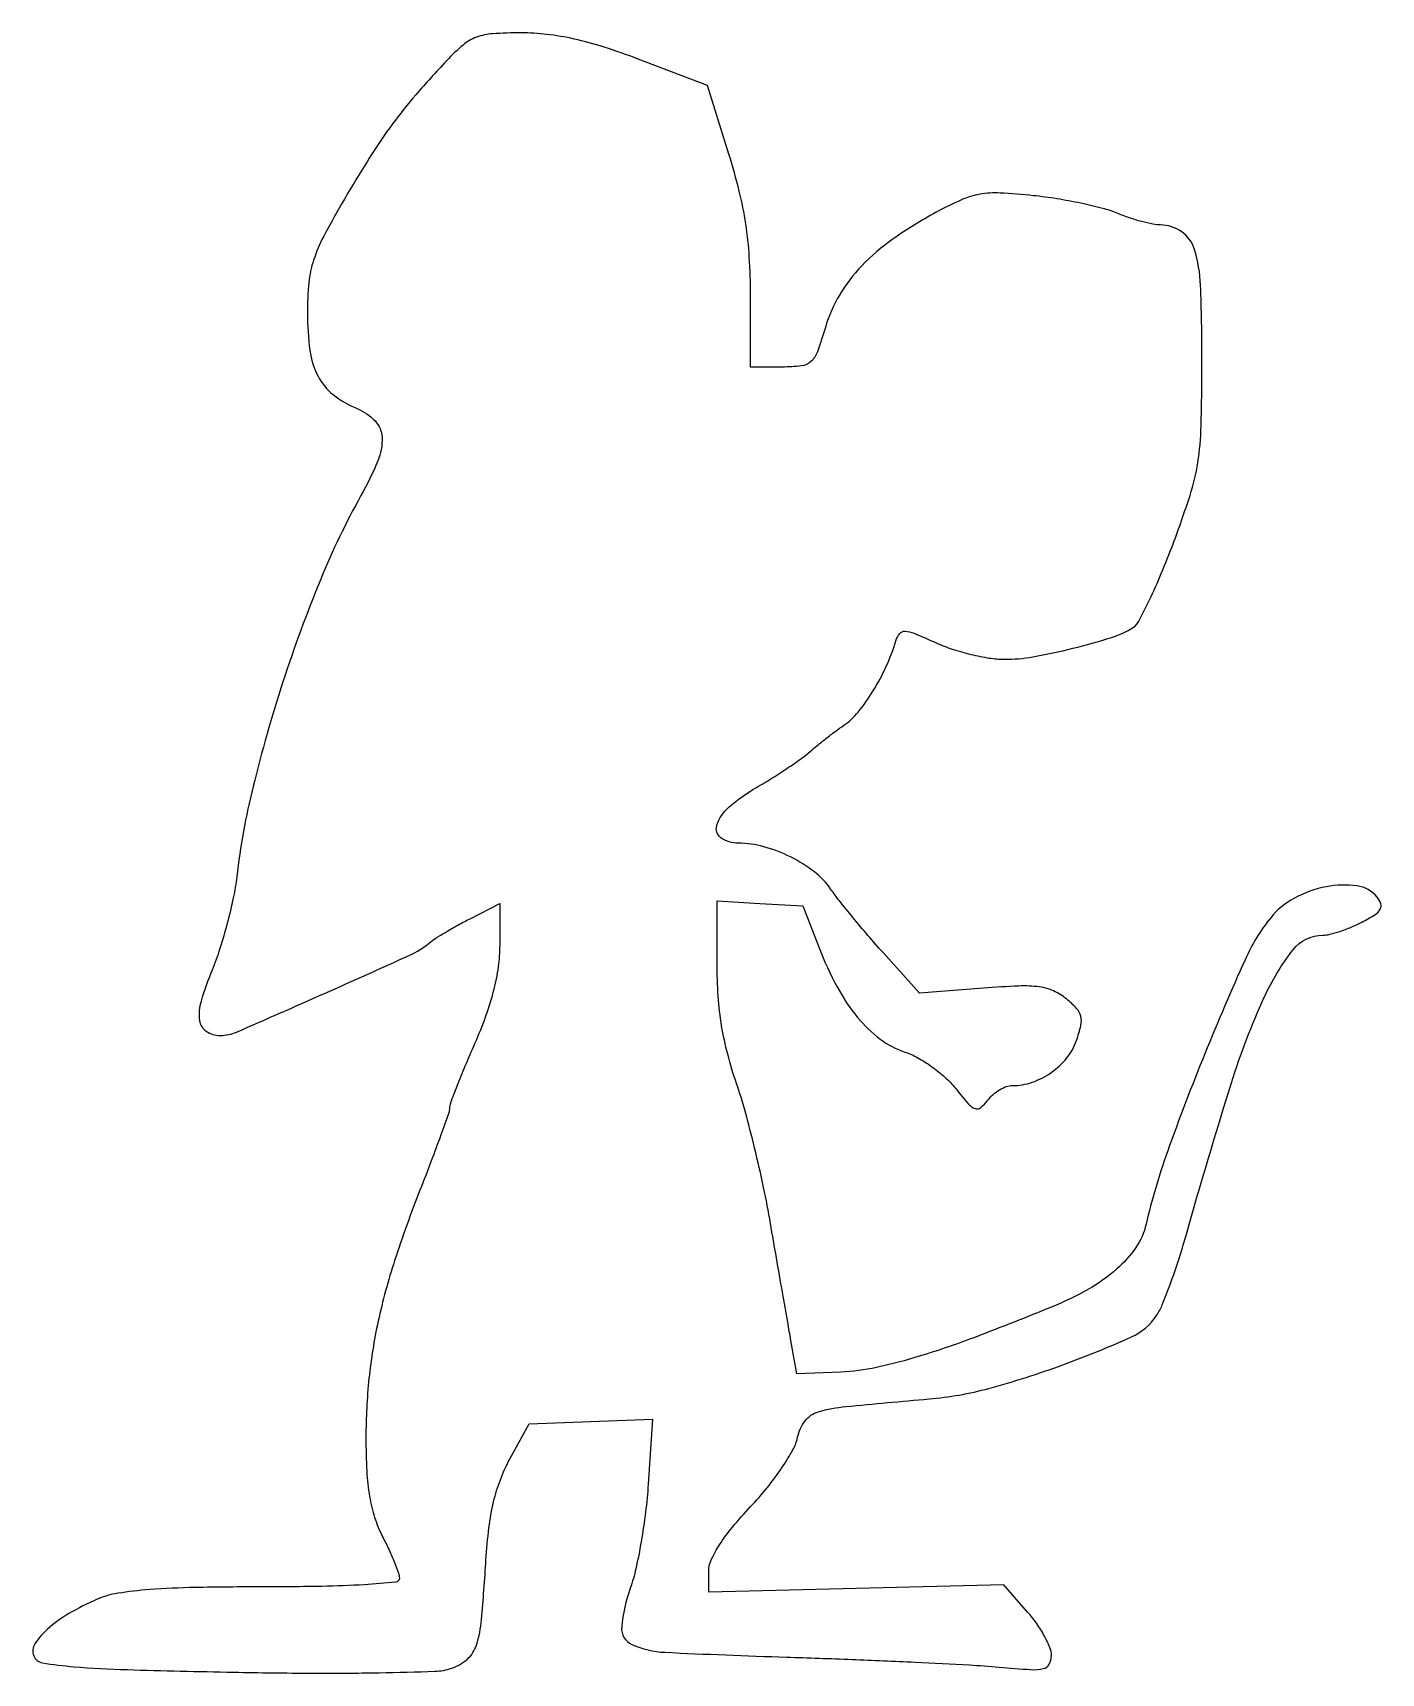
# Model space of a CAD drawing. Extents: x 0 to 161, y 1 to 197.
import ezdxf

# ---------------------------------------------------------------- set-up
doc = ezdxf.new("R2010")
doc.units = 0

msp = doc.modelspace()

# ---------------------------------------------------------------- linework, layer by layer
msp.add_lwpolyline([(49.65, 193.65804, 0.010435), (45.964847, 189.581121, 0.019522), (43.186207, 186.110099, 0.018406), (40.583504, 182.299306, 0.008202), (37.426211, 177.103116, 0.010953), (34.963159, 172.675813, 0.042864), (33.745483, 169.796626, 0.053897), (33.178426, 167.093036, 0.024769), (33, 163.493415, 0.033209), (33.300302, 158.977052, 0.086765), (34.276502, 155.885826, 0.106908), (36.093426, 153.693287, 0.068382), (38.960173, 152.016497, -0.106383), (41.094826, 150.541429, -0.179788), (41.928109, 148.561629, -0.11023), (41.42775, 145.763714, -0.028288), (39.404005, 141.607166, 0.030262), (34.590698, 131.621288, 0.018462), (30.079621, 119.329161, 0.018481), (26.499389, 106.777098, 0.031098), (24.552534, 96, -0.022966), (24.14014, 93.484069, -0.01259), (23.417109, 90.445019, -0.012526), (22.526123, 87.390289, -0.019514), (21.591479, 84.81283, 0.024188), (20.285969, 81.104895, 0.104676), (20.096831, 78.791437, 0.218981), (20.899784, 77.505497, 0.146399), (22.589218, 77, 0.103197), (24.529548, 77.404782, 0.001592), (35.033242, 82.026498, 0.002274), (45.233545, 86.609167, 0.066581), (47.644392, 88.119835, -0.031272), (48.357455, 88.639958, -0.007929), (49.578729, 89.39179, -0.008055), (51.004059, 90.207603, -0.008066), (52.454247, 90.976674), (56, 92.784402), (56, 87.809814, -0.035476), (55.814447, 85.197916, -0.026736), (55.255726, 82.373619, -0.023964), (54.321052, 79.316192, -0.017248), (53, 76, 0.004202), (51.850607, 73.32024, 0.006034), (50.88125, 70.926087, 0.003404), (50.103486, 68.895786, 0.089998), (50, 68.32551, -0.084419), (49.899113, 67.732231, -0.00203), (48.962043, 65.09105, -0.004385), (47.82052, 62.000048, -0.00296), (46.466529, 58.493123, 0.014821), (43.433807, 50.047232, 0.025), (41.462415, 42.786104, 0.027888), (40.366497, 35.96732, 0.025905), (40, 28.898109, 0.012738), (40.103195, 24.847958, 0.028905), (40.435525, 21.803887, 0.036557), (41.045316, 19.30793, 0.039782), (42, 17, -0.009863), (42.765829, 15.422751, -0.012256), (43.4125, 13.925819, -0.010602), (43.894364, 12.653633, -0.085424), (44, 12.039838, -0.387582), (43.559749, 11.55721, -0.007092), (39.812397, 11.265873, -0.011542), (34.743912, 11.061389, -0.00431), (27.622124, 11, 0.004503), (19.535889, 10.927174, 0.014101), (14.105711, 10.676051, 0.020178), (10.3151, 10.2391, 0.06423), (7.872124, 9.527606, 0.028769), (4.475107, 7.805424, 0.05015), (1.920031, 5.95441, 0.067754), (0.412049, 4.194059, 0.239276), (0.263042, 2.756907, 0.266914), (1.302355, 1.911764, 0.019775), (5.078825, 1.450608, 0.013447), (11.461815, 1.098715, 0.002065), (24.169133, 0.793014, 0.003756), (33.497546, 0.677237, 0.005738), (41.590328, 0.730465, 0.003694), (48.257335, 0.900107, 0.073765), (50.256028, 1.263992, 0.101568), (52.144099, 2.369721, 0.133867), (53.220046, 4.039474, 0.055007), (53.827392, 7.09271, 0.006004), (54.360853, 14.245399, -0.015107), (54.71696, 18.078025, -0.027139), (55.273375, 21.186482, -0.031931), (56.078308, 23.833274, -0.036097), (57.188157, 26.245399), (59.53124, 30.5), (66.896795, 30.796457), (74.26235, 31.092914), (73.760425, 23.296457, -0.014615), (73.448489, 19.970594, -0.011827), (72.925496, 16.42375, -0.012003), (72.286677, 13.173235, -0.030019), (71.622943, 10.848223, 0.059984), (70.592661, 6.203281, 0.324081), (71.820914, 4.099041, 0.092404), (75.75191, 3.172981, 0.003794), (90.316752, 2.597537, -0.001795), (98.119389, 2.320499, -0.001955), (105.700858, 1.994372, -0.001832), (112.190692, 1.665943, -0.009637), (115.75, 1.40386, 0.00658), (119.506097, 1.104194, 0.070747), (121.024502, 1.217991, 0.214638), (121.731383, 1.743114, 0.127944), (122, 2.77567, 0.096508), (121.811049, 3.745489, 0.028795), (121.162576, 5.114338, 0.027705), (120.240277, 6.600621, 0.026749), (119.149196, 7.994146), (116.298392, 11.259309), (98.649196, 10.822203), (81, 10.385098), (81, 12.845926, -0.107853), (81.300617, 14.223354, -0.035974), (82.298504, 16.042756, -0.029533), (83.870021, 18.186248, -0.016463), (86.016522, 20.610985, 0.019961), (87.983109, 22.864042, 0.020745), (89.73728, 25.238797, 0.021025), (91.077707, 27.411972, 0.078472), (91.632753, 28.913766, -0.115423), (92.525437, 30.874558, -0.158908), (94.113639, 31.957756, -0.046794), (97.403064, 32.589908, -0.002864), (107.363973, 33.494992, 0.045095), (114.501096, 34.757003, 0.021645), (123.370106, 37.582604, 0.017192), (131.565508, 40.913966, 0.143545), (134.580523, 43.48255, 0.047794), (135.253941, 44.761897, 0.009387), (136.195032, 47.186535, 0.009879), (137.18638, 50.06473, 0.009021), (138.095389, 53.067965, -0.00671), (143.526959, 71.316782, -0.031247), (147.447125, 81.570091, -0.058796), (150.893012, 87.252602, -0.23104), (154.472737, 89, 0.062094), (155.299671, 89.103093, 0.019056), (156.50896, 89.458918, 0.018747), (157.844415, 89.964277, 0.019502), (159.120423, 90.562273, 0.019741), (160.671016, 91.443355, 0.117376), (161.322122, 92.10033, 0.221607), (161.39573, 92.760364, 0.092165), (160.948318, 93.562273, 0.18677), (158.550513, 94.89969, 0.083112), (154.874393, 94.802832, 0.075489), (151.0533, 93.438791, 0.100501), (148.225906, 91.086657, 0.063861), (145.156565, 86.069422, 0.008848), (140.348869, 74.816829, 0.010805), (135.867225, 63.069921, 0.028261), (133.316769, 54.408127, -0.092778), (132.088954, 51.620429, -0.062923), (129.78066, 49.018044, -0.051566), (126.412109, 46.630995, -0.031016), (122, 44.491868, -0.006543), (113.026466, 40.945759, -0.016051), (106.317901, 38.639265, -0.021649), (101.063512, 37.265308, -0.042699), (96.786906, 36.718703), (91.554997, 36.5), (90.835505, 40.5, -0.00107), (90.449316, 42.67371, -0.000261), (89.821568, 46.2625, -0.000267), (89.106142, 50.378125, -0.000266), (88.394155, 54.5, 0.009619), (87.564219, 58.821181, 0.007239), (86.49185, 63.539796, 0.007325), (85.353822, 67.948909, 0.016704), (84.336149, 71.231219, -0.019875), (83.270782, 74.745985, -0.023167), (82.54941, 78.159946, -0.022706), (82.136894, 81.684575, -0.017778), (82, 85.533479), (82, 93.104519), (87.122459, 92.80226), (92.244918, 92.5), (94.199946, 87.5, 0.030057), (96.369226, 82.805026, 0.048877), (98.812887, 79.160045, 0.058602), (101.517871, 76.560864, 0.082589), (104.473073, 75.008887, -0.04816), (105.996225, 74.337767, -0.027751), (107.688548, 73.260778, -0.027514), (109.282608, 71.978942, -0.040925), (110.511287, 70.677691, 0.010634), (112.08925, 68.789686, 0.125766), (112.869648, 68.252196, 0.267143), (113.538823, 68.366502, 0.057197), (114.387418, 69.25, -0.051186), (115.015258, 69.919545, -0.044079), (115.796754, 70.485938, -0.046295), (116.60641, 70.873578, -0.088731), (117.31319, 71, 0.083104), (119.694626, 71.398569, 0.070189), (121.972641, 72.560897, 0.070497), (123.831316, 74.301874, 0.085344), (124.990044, 76.387836, 0.026889), (125.513467, 78.18771, 0.116906), (125.509589, 79.290942, 0.127988), (125.012164, 80.221582, 0.034961), (123.789819, 81.372813, 0.066746), (122.241202, 82.327098, 0.072626), (120.539412, 82.805359, 0.042516), (118.116035, 82.912024, 0.008793), (113.850326, 82.661851), (106.200652, 82.078077), (101.850326, 86.916171, -0.005759), (100.047324, 88.96839, -0.005188), (98.227311, 91.133797, -0.005204), (96.635943, 93.109096, -0.016348), (95.625627, 94.480125, 0.077816), (93.646179, 96.572419, 0.049059), (90.790563, 98.36174, 0.048383), (87.58008, 99.588602, 0.067183), (84.532119, 100, -0.154665), (82.468426, 100.654006, -0.329858), (81.970761, 102.156959, -0.138173), (83.455295, 104.364188, -0.043531), (86.729543, 106.687389, 0.007549), (88.663089, 107.860094, 0.007532), (90.56187, 109.091534, 0.007409), (92.187491, 110.216209, 0.02925), (93.134278, 110.979543, -0.012774), (93.944528, 111.678047, -0.006185), (95.014277, 112.531762, -0.006129), (96.151216, 113.394141, -0.008771), (97.181877, 114.128583, 0.073108), (98.872773, 115.696071, 0.031397), (100.651485, 118.216655, 0.030152), (102.245719, 121.195018, 0.034297), (103.393469, 124.220268, -0.092753), (103.85126, 125.101702, -0.243163), (104.480408, 125.390036, -0.087566), (105.563894, 125.145444, -0.007336), (108.207206, 123.99223, 0.027705), (110.131722, 123.244322, 0.01944), (112.368781, 122.609787, 0.01968), (114.565084, 122.16879, 0.038291), (116.346093, 122.021962, 0.045614), (119.781603, 122.316257, 0.016621), (124.563461, 123.334767, 0.015704), (129.177805, 124.634224, 0.064966), (131.798878, 125.8543, 0.132457), (132.461374, 126.576937, 0.008739), (133.729977, 129.130075, 0.012165), (135.132299, 132.275812, 0.008767), (136.548878, 135.848557, 0.011833), (138.573072, 141.639237, 0.039429), (139.505767, 145.555574, 0.03255), (139.900662, 149.936105, 0.006207), (140, 157.937903, 0.009561), (139.830782, 166.786276, 0.065257), (139.100111, 171.07957, 0.16447), (137.577012, 173.190962, 0.156214), (135.050695, 174, -0.050244), (134.130738, 174.092679, -0.01584), (132.78433, 174.411463, -0.015644), (131.295698, 174.864538, -0.016743), (129.872124, 175.400726, 0.034713), (128.12527, 175.987961, 0.011992), (125.53214, 176.597635, 0.011849), (122.632835, 177.134924, 0.013478), (119.833034, 177.508331, 0.013737), (115.849525, 177.820322, 0.055698), (113.423854, 177.673165, 0.062008), (111.22004, 177.001739, 0.019713), (108.13702, 175.478059, 0.028431), (103.075071, 172.337672, 0.048415), (99.298538, 169.098986, 0.056759), (96.641065, 165.616036, 0.063494), (94.953627, 161.75, -0.014596), (93.999867, 158.812257, -0.121794), (93.233141, 157.655921, -0.157715), (92.099561, 157.135975, -0.029307), (89.781685, 157), (86, 157), (86, 165.603618, 0.015344), (85.860382, 170.152274, 0.02253), (85.435449, 174.130127, 0.022488), (84.653554, 178.059104, 0.015207), (83.427095, 182.459439), (80.85419, 190.711643), (72.576848, 193.855821, 0.013739), (68.48019, 195.284451, 0.021894), (64.899701, 196.253391, 0.025028), (61.646809, 196.813311, 0.030112), (58.549753, 197, 0.016547), (55.158899, 196.887751, 0.07339), (53.21406, 196.467729, 0.086253), (51.63007, 195.536873, 0.027902)], format="xyb", close=True)

doc.saveas('drawing.dxf')
